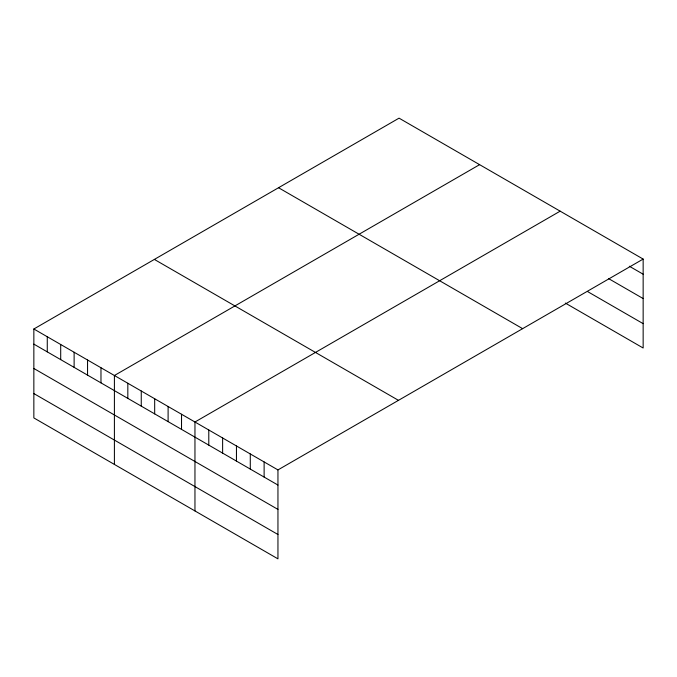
<?xml version="1.0" encoding="UTF-8"?>
<svg xmlns="http://www.w3.org/2000/svg" width="677" height="677" viewBox="0 0 677 677"><rect width="100%" height="100%" fill="white"/><g stroke="black" fill="none" stroke-linecap="round" stroke-linejoin="round"><path stroke-width="1.02" d="M643.15 259.079L277.951 469.923L277.951 558.847L33.85 417.921L33.85 328.997L399.049 118.153L643.15 259.079L643.15 348.003L565.346 303.084M479.604 164.655L114.405 375.507L114.405 464.422M560.158 211.165L194.959 422.008L194.959 510.932M629.314 266.222L643.15 274.202M608.572 278.594L643.15 298.557M587.822 291.711L643.15 323.648M278.535 187.732L522.636 328.658M154.364 259.418L398.465 400.344M33.85 328.997L277.951 469.923M33.85 344.119L277.951 485.054M33.85 368.474L277.951 509.409M33.85 393.565L277.951 534.5M264.123 461.942L264.123 477.065M250.287 453.954L250.287 469.076M236.451 445.965L236.451 461.096M222.623 437.985L222.623 453.108M208.787 429.997L208.787 445.119M181.529 414.256L181.529 429.387M168.108 406.505L168.108 421.636M154.678 398.753L154.678 413.884M141.256 391.001L141.256 406.132M127.826 383.25L127.826 398.381M100.975 367.755L100.975 382.877M87.553 360.003L87.553 375.126M74.123 352.252L74.123 367.374M60.702 344.5L60.702 359.622M47.272 336.748L47.272 351.871"/></g></svg>
